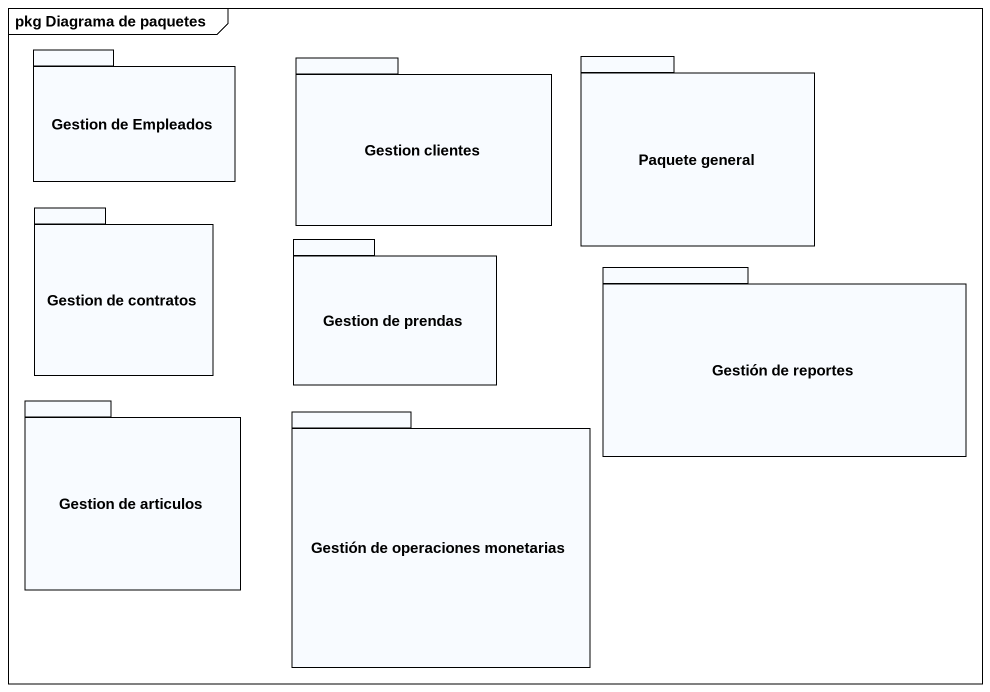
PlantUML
@startuml
mainframe pkg Diagrama de paquetes
package "Gestion de Empleados" as Gestion_de_Empleados {
}
package "Gestion clientes" as Gestion_clientes {
}
package "Paquete general" as Paquete_general {
}
package "Gestion de contratos" as Gestion_de_contratos {
}
package "Gestion de prendas" as Gestion_de_prendas {
}
package "Gestión de reportes" as Gestión_de_reportes {
}
package "Gestion de articulos" as Gestion_de_articulos {
}
package "Gestión de operaciones monetarias" as Gestión_de_operaciones {
}
@enduml
